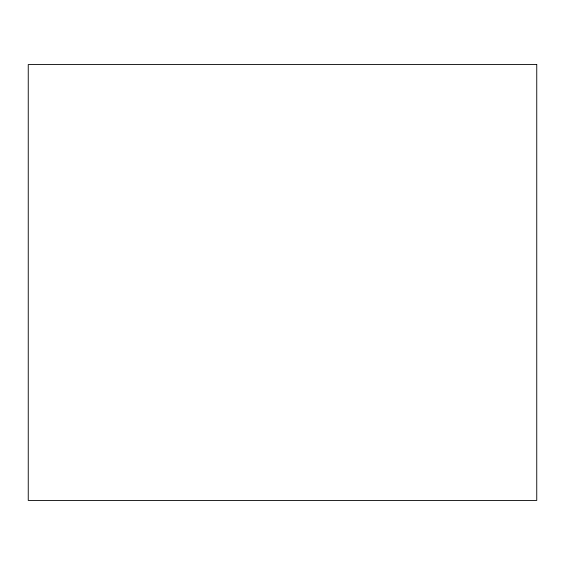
<?xml version="1.0" encoding="UTF-8"?>
<svg xmlns="http://www.w3.org/2000/svg" width="565" height="565" viewBox="0 0 565 565"><rect width="100%" height="100%" fill="white"/><g stroke="black" fill="none" stroke-linecap="round" stroke-linejoin="round"><path stroke-width="0.85" d="M536.75 64.572L28.25 64.572L28.25 500.428L536.75 500.428L536.75 64.572"/></g></svg>
